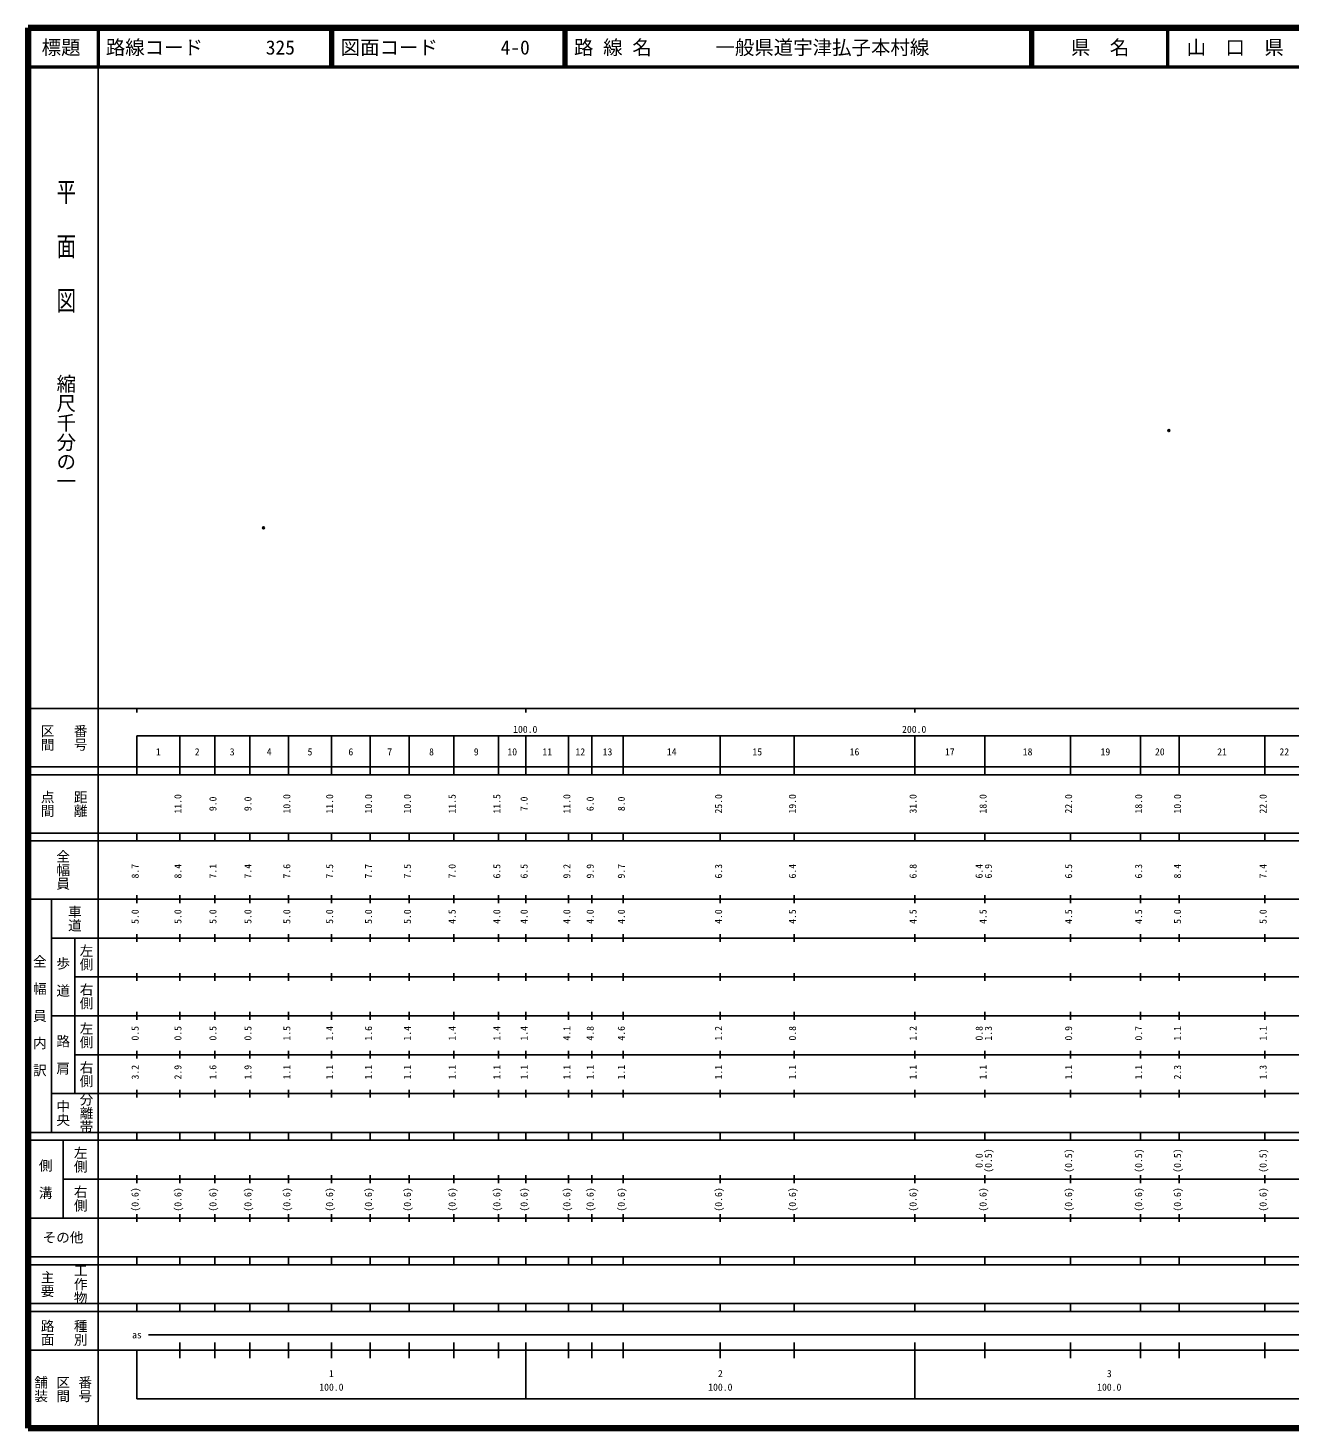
# Model space of a CAD drawing. Units: millimetres on the paper. Extents: x 40 to 680, y 20 to 380.
# Drawn here: x 40 to 364.5, y 20 to 380 of the extents above; entities that cross this region are included whole.
import ezdxf
from ezdxf.enums import TextEntityAlignment as Align

# ---------------------------------------------------------------- set-up
doc = ezdxf.new("R2010")
doc.units = ezdxf.units.MM
doc.header["$PDMODE"] = 32
doc.header["$PDSIZE"] = 0.5
doc.layers.add('M-OTRS', color=6, linetype='Continuous')
doc.layers.add('M-TTL-TXT', color=7, linetype='Continuous')
for name, color, linetype, lineweight in [('M-TTL', 2, 'Continuous', 140), ('M-TTL-BAND', 7, 'Continuous', 25), ('M-TTL-LINE', 7, 'Continuous', 50)]:
    doc.layers.add(name, color=color, linetype=linetype, lineweight=lineweight)
doc.styles.add('@ＭＳ ゴシック', font='')
doc.styles.add('ＭＳ ゴシック', font='')
doc.styles.get('@ＭＳ ゴシック').set_extended_font_data('@MS Gothic')
doc.styles.get('ＭＳ ゴシック').set_extended_font_data('MS Gothic')

msp = doc.modelspace()

# ---------------------------------------------------------------- linework, layer by layer
at = {"layer": 'M-OTRS'}
for p in [(333.328, 276.485), (100.545, 251.505)]:
    msp.add_point(p, dxfattribs=at)
at = {"layer": 'M-TTL'}
for p, q in [((40, 380), (40, 20)), ((680, 380), (40, 380)), ((40, 20), (680, 20))]:
    msp.add_line(p, q, dxfattribs=at)
at = {"layer": 'M-TTL-BAND'}
for p, q in [((58, 370), (58, 20)), ((40, 205), (579, 205)), ((68, 205), (68, 204)), ((168, 205), (168, 204)), ((268, 205), (268, 204)), ((68, 198), (579, 198)), ((68, 198), (68, 188)), ((79, 188), (79, 198)), ((88, 188), (88, 198)), ((97, 188), (97, 198)), ((107, 188), (107, 198)), ((118, 188), (118, 198)), ((128, 188), (128, 198)), ((138, 188), (138, 198)), ((149.5, 188), (149.5, 198)), ((161, 188), (161, 198)), ((168, 188), (168, 198)), ((179, 188), (179, 198)), ((185, 188), (185, 198)), ((193, 188), (193, 198)), ((218, 188), (218, 198)), ((237, 188), (237, 198)), ((268, 188), (268, 198)), ((286, 188), (286, 198)), ((308, 188), (308, 198)), ((326, 188), (326, 198)), ((336, 188), (336, 198)), ((358, 188), (358, 198)), ((40, 190), (579, 190)), ((40, 188), (579, 188)), ((40, 173), (579, 173)), ((68, 171), (68, 173)), ((79, 171), (79, 173)), ((88, 171), (88, 173)), ((97, 171), (97, 173)), ((107, 171), (107, 173)), ((118, 171), (118, 173)), ((128, 171), (128, 173)), ((138, 171), (138, 173)), ((149.5, 171), (149.5, 173)), ((161, 171), (161, 173)), ((168, 171), (168, 173)), ((179, 171), (179, 173)), ((185, 171), (185, 173)), ((193, 171), (193, 173)), ((218, 171), (218, 173)), ((237, 171), (237, 173)), ((268, 171), (268, 173)), ((286, 171), (286, 173)), ((308, 171), (308, 173)), ((326, 171), (326, 173)), ((336, 171), (336, 173)), ((358, 171), (358, 173)), ((40, 171), (579, 171)), ((40, 156), (579, 156)), ((46, 96), (46, 156)), ((68, 155), (68, 157)), ((79, 155), (79, 157)), ((88, 155), (88, 157)), ((97, 155), (97, 157)), ((107, 155), (107, 157)), ((118, 155), (118, 157)), ((128, 155), (128, 157)), ((138, 155), (138, 157)), ((149.5, 155), (149.5, 157)), ((161, 155), (161, 157)), ((168, 155), (168, 157)), ((179, 155), (179, 157)), ((185, 155), (185, 157)), ((193, 155), (193, 157)), ((218, 155), (218, 157)), ((237, 155), (237, 157)), ((268, 155), (268, 157)), ((286, 155), (286, 157)), ((308, 155), (308, 157)), ((326, 155), (326, 157)), ((336, 155), (336, 157)), ((358, 155), (358, 157)), ((46, 146), (579, 146)), ((52, 146), (52, 106)), ((68, 145), (68, 147)), ((79, 145), (79, 147)), ((88, 145), (88, 147)), ((97, 145), (97, 147)), ((107, 145), (107, 147)), ((118, 145), (118, 147)), ((128, 145), (128, 147)), ((138, 145), (138, 147)), ((149.5, 145), (149.5, 147)), ((161, 145), (161, 147)), ((168, 145), (168, 147)), ((179, 145), (179, 147)), ((185, 145), (185, 147)), ((193, 145), (193, 147)), ((218, 145), (218, 147)), ((237, 145), (237, 147)), ((268, 145), (268, 147)), ((286, 145), (286, 147)), ((308, 145), (308, 147)), ((326, 145), (326, 147)), ((336, 145), (336, 147)), ((358, 145), (358, 147)), ((68, 135), (68, 137)), ((79, 135), (79, 137)), ((88, 135), (88, 137)), ((97, 135), (97, 137)), ((107, 135), (107, 137)), ((118, 135), (118, 137)), ((128, 135), (128, 137)), ((138, 135), (138, 137)), ((149.5, 135), (149.5, 137)), ((161, 135), (161, 137)), ((168, 135), (168, 137)), ((179, 135), (179, 137)), ((185, 135), (185, 137)), ((193, 135), (193, 137)), ((218, 135), (218, 137)), ((237, 135), (237, 137)), ((268, 135), (268, 137)), ((286, 135), (286, 137)), ((308, 135), (308, 137)), ((326, 135), (326, 137)), ((336, 135), (336, 137)), ((358, 135), (358, 137)), ((52, 136), (579, 136)), ((46, 126), (579, 126)), ((68, 125), (68, 127)), ((79, 125), (79, 127)), ((88, 125), (88, 127)), ((97, 125), (97, 127)), ((107, 125), (107, 127)), ((118, 125), (118, 127)), ((128, 125), (128, 127)), ((138, 125), (138, 127)), ((149.5, 125), (149.5, 127)), ((161, 125), (161, 127)), ((168, 125), (168, 127)), ((179, 125), (179, 127)), ((185, 125), (185, 127)), ((193, 125), (193, 127)), ((218, 125), (218, 127)), ((237, 125), (237, 127)), ((268, 125), (268, 127)), ((286, 125), (286, 127)), ((308, 125), (308, 127)), ((326, 125), (326, 127)), ((336, 125), (336, 127)), ((358, 125), (358, 127)), ((52, 116), (579, 116)), ((68, 115), (68, 117)), ((79, 115), (79, 117)), ((88, 115), (88, 117)), ((97, 115), (97, 117)), ((107, 115), (107, 117)), ((118, 115), (118, 117)), ((128, 115), (128, 117)), ((138, 115), (138, 117)), ((149.5, 115), (149.5, 117)), ((161, 115), (161, 117)), ((168, 115), (168, 117)), ((179, 115), (179, 117)), ((185, 115), (185, 117)), ((193, 115), (193, 117)), ((218, 115), (218, 117)), ((237, 115), (237, 117)), ((268, 115), (268, 117)), ((286, 115), (286, 117)), ((308, 115), (308, 117)), ((326, 115), (326, 117)), ((336, 115), (336, 117)), ((358, 115), (358, 117)), ((46, 106), (579, 106)), ((68, 105), (68, 107)), ((79, 105), (79, 107)), ((88, 105), (88, 107)), ((97, 105), (97, 107)), ((107, 105), (107, 107)), ((118, 105), (118, 107)), ((128, 105), (128, 107)), ((138, 105), (138, 107)), ((149.5, 105), (149.5, 107)), ((161, 105), (161, 107)), ((168, 105), (168, 107)), ((179, 105), (179, 107)), ((185, 105), (185, 107)), ((193, 105), (193, 107)), ((218, 105), (218, 107)), ((237, 105), (237, 107)), ((268, 105), (268, 107)), ((286, 105), (286, 107)), ((308, 105), (308, 107)), ((326, 105), (326, 107)), ((336, 105), (336, 107)), ((358, 105), (358, 107)), ((40, 96), (579, 96)), ((40, 94), (579, 94)), ((49, 94), (49, 74)), ((68, 94), (68, 96)), ((79, 94), (79, 96)), ((88, 94), (88, 96)), ((97, 94), (97, 96)), ((107, 94), (107, 96)), ((118, 94), (118, 96)), ((128, 94), (128, 96)), ((138, 94), (138, 96)), ((149.5, 94), (149.5, 96)), ((161, 94), (161, 96)), ((168, 94), (168, 96)), ((179, 94), (179, 96)), ((185, 94), (185, 96)), ((193, 94), (193, 96)), ((218, 94), (218, 96)), ((237, 94), (237, 96)), ((268, 94), (268, 96)), ((286, 94), (286, 96)), ((308, 94), (308, 96)), ((326, 94), (326, 96)), ((336, 94), (336, 96)), ((358, 94), (358, 96)), ((49, 84), (579, 84)), ((68, 83), (68, 85)), ((79, 83), (79, 85)), ((88, 83), (88, 85)), ((97, 83), (97, 85)), ((107, 83), (107, 85)), ((118, 83), (118, 85)), ((128, 83), (128, 85)), ((138, 83), (138, 85)), ((149.5, 83), (149.5, 85)), ((161, 83), (161, 85)), ((168, 83), (168, 85)), ((179, 83), (179, 85)), ((185, 83), (185, 85)), ((193, 83), (193, 85)), ((218, 83), (218, 85)), ((237, 83), (237, 85)), ((268, 83), (268, 85)), ((286, 83), (286, 85)), ((308, 83), (308, 85)), ((326, 83), (326, 85)), ((336, 83), (336, 85)), ((358, 83), (358, 85)), ((40, 74), (579, 74)), ((68, 73), (68, 75)), ((79, 73), (79, 75)), ((88, 73), (88, 75)), ((97, 73), (97, 75)), ((107, 73), (107, 75)), ((118, 73), (118, 75)), ((128, 73), (128, 75)), ((138, 73), (138, 75)), ((149.5, 73), (149.5, 75)), ((161, 73), (161, 75)), ((168, 73), (168, 75)), ((179, 73), (179, 75)), ((185, 73), (185, 75)), ((193, 73), (193, 75)), ((218, 73), (218, 75)), ((237, 73), (237, 75)), ((268, 73), (268, 75)), ((286, 73), (286, 75)), ((308, 73), (308, 75)), ((326, 73), (326, 75)), ((336, 73), (336, 75)), ((358, 73), (358, 75)), ((40, 64), (579, 64)), ((40, 62), (579, 62)), ((68, 62), (68, 64)), ((79, 62), (79, 64)), ((88, 62), (88, 64)), ((97, 62), (97, 64)), ((107, 62), (107, 64)), ((118, 62), (118, 64)), ((128, 62), (128, 64)), ((138, 62), (138, 64)), ((149.5, 62), (149.5, 64)), ((161, 62), (161, 64)), ((168, 62), (168, 64)), ((179, 62), (179, 64)), ((185, 62), (185, 64)), ((193, 62), (193, 64)), ((218, 62), (218, 64)), ((237, 62), (237, 64)), ((268, 62), (268, 64)), ((286, 62), (286, 64)), ((308, 62), (308, 64)), ((326, 62), (326, 64)), ((336, 62), (336, 64)), ((358, 62), (358, 64)), ((40, 52), (579, 52)), ((68, 50), (68, 52)), ((79, 50), (79, 52)), ((88, 50), (88, 52)), ((97, 50), (97, 52)), ((107, 50), (107, 52)), ((118, 50), (118, 52)), ((128, 50), (128, 52)), ((138, 50), (138, 52)), ((149.5, 50), (149.5, 52)), ((161, 50), (161, 52)), ((168, 50), (168, 52)), ((179, 50), (179, 52)), ((185, 50), (185, 52)), ((193, 50), (193, 52)), ((218, 50), (218, 52)), ((237, 50), (237, 52)), ((268, 50), (268, 52)), ((286, 50), (286, 52)), ((308, 50), (308, 52)), ((326, 50), (326, 52)), ((336, 50), (336, 52)), ((358, 50), (358, 52)), ((40, 50), (579, 50)), ((71, 44), (565, 44)), ((40, 40), (579, 40)), ((68, 40), (68, 27.5)), ((79, 38), (79, 42)), ((88, 38), (88, 42)), ((97, 38), (97, 42)), ((107, 38), (107, 42)), ((118, 38), (118, 42)), ((128, 38), (128, 42)), ((138, 38), (138, 42)), ((149.5, 38), (149.5, 42)), ((161, 38), (161, 42)), ((168, 27.5), (168, 42)), ((179, 38), (179, 42)), ((185, 38), (185, 42)), ((193, 38), (193, 42)), ((218, 38), (218, 42)), ((237, 38), (237, 42)), ((268, 27.5), (268, 42)), ((286, 38), (286, 42)), ((308, 38), (308, 42)), ((326, 38), (326, 42)), ((336, 38), (336, 42)), ((358, 38), (358, 42)), ((68, 27.5), (579, 27.5))]:
    msp.add_line(p, q, dxfattribs=at)
at = {"layer": 'M-TTL-LINE'}
for p, q in [((58, 380), (58, 370)), ((117.75, 380), (117.75, 370)), ((118.25, 380), (118.25, 370)), ((177.75, 380), (177.75, 370)), ((178.25, 380), (178.25, 370)), ((297.75, 380), (297.75, 370)), ((298.25, 380), (298.25, 370)), ((333, 380), (333, 370)), ((40, 370), (680, 370))]:
    msp.add_line(p, q, dxfattribs=at)

# ---------------------------------------------------------------- texts
at = {"layer": 'M-TTL-BAND', "style": '@ＭＳ ゴシック', "width": 1.4}
msp.add_text('平  面  図', height=3.666, rotation=270, dxfattribs=at).set_placement((49.777, 306.475), align=Align.MIDDLE_RIGHT)
at = {"layer": 'M-TTL-BAND', "style": '@ＭＳ ゴシック'}
msp.add_text('縮尺千分の一', height=3.666, rotation=270, dxfattribs=at).set_placement((49.777, 261.03), align=Align.MIDDLE_RIGHT)
for s, p in [('区間', (45, 197.5)), ('番号', (53.5, 197.5)), ('点間', (45, 180.5)), ('距離', (53.5, 180.5)), ('全幅員', (49, 163.5)), ('車道', (52, 151)), ('左側', (55, 141)), ('全\u3000幅\u3000員\u3000内\u3000訳', (43, 126)), ('歩\u3000道', (49, 136)), ('右側', (55, 131)), ('左側', (55, 121)), ('路\u3000肩', (49, 116)), ('右側', (55, 111)), ('分離帯', (55, 101)), ('中央', (49, 101)), ('左側', (53.5, 89)), ('側\u3000溝', (44.5, 84)), ('右側', (53.5, 79)), ('工作物', (53.5, 57)), ('主要', (45, 57)), ('路面', (45, 44.5)), ('種別', (53.5, 44.5)), ('舗装', (43.333, 30)), ('区間', (49, 30)), ('番号', (54.667, 30))]:
    msp.add_text(s, height=2.566, rotation=270, dxfattribs=at).set_placement(p, align=Align.MIDDLE_CENTER)
at = {"layer": 'M-TTL-BAND', "style": 'ＭＳ ゴシック'}
for s, p in [('100.0', (167.844, 198.195)), ('200.0', (267.844, 198.195)), ('1', (73.5, 192.405)), ('2', (83.5, 192.405)), ('3', (92.5, 192.405)), ('4', (102, 192.405)), ('5', (112.5, 192.405)), ('6', (123, 192.405)), ('7', (133, 192.405)), ('8', (143.75, 192.405)), ('9', (155.25, 192.405)), ('10', (164.5, 192.405)), ('11', (173.5, 192.405)), ('12', (182, 192.405)), ('13', (189, 192.405)), ('14', (205.5, 192.405)), ('15', (227.5, 192.405)), ('16', (252.5, 192.405)), ('17', (277, 192.405)), ('18', (297, 192.405)), ('19', (317, 192.405)), ('20', (331, 192.405)), ('21', (347, 192.405)), ('22', (363, 192.405)), ('as', (68, 42.5)), ('1', (118, 32.523)), ('2', (218, 32.523)), ('3', (318, 32.523)), ('100.0', (118, 29.033)), ('100.0', (218, 29.033)), ('100.0', (318, 29.033))]:
    msp.add_text(s, height=1.833, dxfattribs=at).set_placement(p, align=Align.BOTTOM_CENTER)
for s, p in [('11.0', (80, 180.5)), ('9.0', (89, 180.5)), ('9.0', (98, 180.5)), ('10.0', (108, 180.5)), ('11.0', (119, 180.5)), ('10.0', (129, 180.5)), ('10.0', (139, 180.5)), ('11.5', (150.5, 180.5)), ('11.5', (162, 180.5)), ('7.0', (169, 180.5)), ('11.0', (180, 180.5)), ('6.0', (186, 180.5)), ('8.0', (194, 180.5)), ('25.0', (219, 180.5)), ('19.0', (238, 180.5)), ('31.0', (269, 180.5)), ('18.0', (287, 180.5)), ('22.0', (309, 180.5)), ('18.0', (327, 180.5)), ('10.0', (337, 180.5)), ('22.0', (359, 180.5)), ('8.7', (69, 163.174)), ('8.4', (80, 163.174)), ('7.1', (89, 163.174)), ('7.4', (98, 163.174)), ('7.6', (108, 163.174)), ('7.5', (119, 163.174)), ('7.7', (129, 163.174)), ('7.5', (139, 163.174)), ('7.0', (150.5, 163.174)), ('6.5', (162, 163.174)), ('6.5', (169, 163.174)), ('9.2', (180, 163.174)), ('9.9', (186, 163.174)), ('9.7', (194, 163.174)), ('6.3', (219, 163.174)), ('6.4', (238, 163.174)), ('6.8', (269, 163.174)), ('6.4', (286, 163.174)), ('6.9', (288.37, 163.174)), ('6.5', (309, 163.174)), ('6.3', (327, 163.174)), ('8.4', (337, 163.174)), ('7.4', (359, 163.174)), ('5.0', (69, 151.5)), ('5.0', (80, 151.5)), ('5.0', (89, 151.5)), ('5.0', (98, 151.5)), ('5.0', (108, 151.5)), ('5.0', (119, 151.5)), ('5.0', (129, 151.5)), ('5.0', (139, 151.5)), ('4.5', (150.5, 151.5)), ('4.0', (162, 151.5)), ('4.0', (169, 151.5)), ('4.0', (180, 151.5)), ('4.0', (186, 151.5)), ('4.0', (194, 151.5)), ('4.0', (219, 151.5)), ('4.5', (238, 151.5)), ('4.5', (269, 151.5)), ('4.5', (287, 151.5)), ('4.5', (309, 151.5)), ('4.5', (327, 151.5)), ('5.0', (337, 151.5)), ('5.0', (359, 151.5)), ('0.5', (69, 121.5)), ('0.5', (80, 121.5)), ('0.5', (89, 121.5)), ('0.5', (98, 121.5)), ('1.5', (108, 121.5)), ('1.4', (119, 121.5)), ('1.6', (129, 121.5)), ('1.4', (139, 121.5)), ('1.4', (150.5, 121.5)), ('1.4', (162, 121.5)), ('1.4', (169, 121.5)), ('4.1', (180, 121.5)), ('4.8', (186, 121.5)), ('4.6', (194, 121.5)), ('1.2', (219, 121.5)), ('0.8', (238, 121.5)), ('1.2', (269, 121.5)), ('0.8', (286, 121.5)), ('1.3', (288.37, 121.5)), ('0.9', (309, 121.5)), ('0.7', (327, 121.5)), ('1.1', (337, 121.5)), ('1.1', (359, 121.5)), ('3.2', (69, 111.5)), ('2.9', (80, 111.5)), ('1.6', (89, 111.5)), ('1.9', (98, 111.5)), ('1.1', (108, 111.5)), ('1.1', (119, 111.5)), ('1.1', (129, 111.5)), ('1.1', (139, 111.5)), ('1.1', (150.5, 111.5)), ('1.1', (162, 111.5)), ('1.1', (169, 111.5)), ('1.1', (180, 111.5)), ('1.1', (186, 111.5)), ('1.1', (194, 111.5)), ('1.1', (219, 111.5)), ('1.1', (238, 111.5)), ('1.1', (269, 111.5)), ('1.1', (287, 111.5)), ('1.1', (309, 111.5)), ('1.1', (327, 111.5)), ('2.3', (337, 111.5)), ('1.3', (359, 111.5)), ('0.0', (286, 88.764)), ('(0.5)', (288.37, 88.764)), ('(0.5)', (309, 88.764)), ('(0.5)', (327, 88.764)), ('(0.5)', (337, 88.764)), ('(0.5)', (359, 88.764)), ('(0.6)', (69, 78.764)), ('(0.6)', (80, 78.764)), ('(0.6)', (89, 78.764)), ('(0.6)', (98, 78.764)), ('(0.6)', (108, 78.764)), ('(0.6)', (119, 78.764)), ('(0.6)', (129, 78.764)), ('(0.6)', (139, 78.764)), ('(0.6)', (150.5, 78.764)), ('(0.6)', (162, 78.764)), ('(0.6)', (169, 78.764)), ('(0.6)', (180, 78.764)), ('(0.6)', (186, 78.764)), ('(0.6)', (194, 78.764)), ('(0.6)', (219, 78.764)), ('(0.6)', (238, 78.764)), ('(0.6)', (269, 78.764)), ('(0.6)', (287, 78.764)), ('(0.6)', (309, 78.764)), ('(0.6)', (327, 78.764)), ('(0.6)', (337, 78.764)), ('(0.6)', (359, 78.764))]:
    msp.add_text(s, height=1.833, rotation=90, dxfattribs=at).set_placement(p, align=Align.BOTTOM_CENTER)
msp.add_text('その他', height=2.566, dxfattribs=at).set_placement((49, 69), align=Align.MIDDLE_CENTER)
at = {"layer": 'M-TTL-TXT', "style": 'ＭＳ ゴシック'}
for s, p in [('標題', (48.5, 375)), ('県\u3000名', (315.625, 375)), ('山\u3000口\u3000県', (350.375, 375))]:
    msp.add_text(s, height=3.666, dxfattribs=at).set_placement(p, align=Align.MIDDLE_CENTER)
for s, p in [('路線コード', (60, 375)), ('325', (101.142, 375)), ('図面コード', (120.38, 375)), ('4-0', (161.521, 375)), ('路 線 名', (180.38, 375)), ('一般県道宇津払子本村線', (216.734, 375))]:
    msp.add_text(s, height=3.666, dxfattribs=at).set_placement(p, align=Align.MIDDLE_LEFT)

doc.saveas('drawing.dxf')
